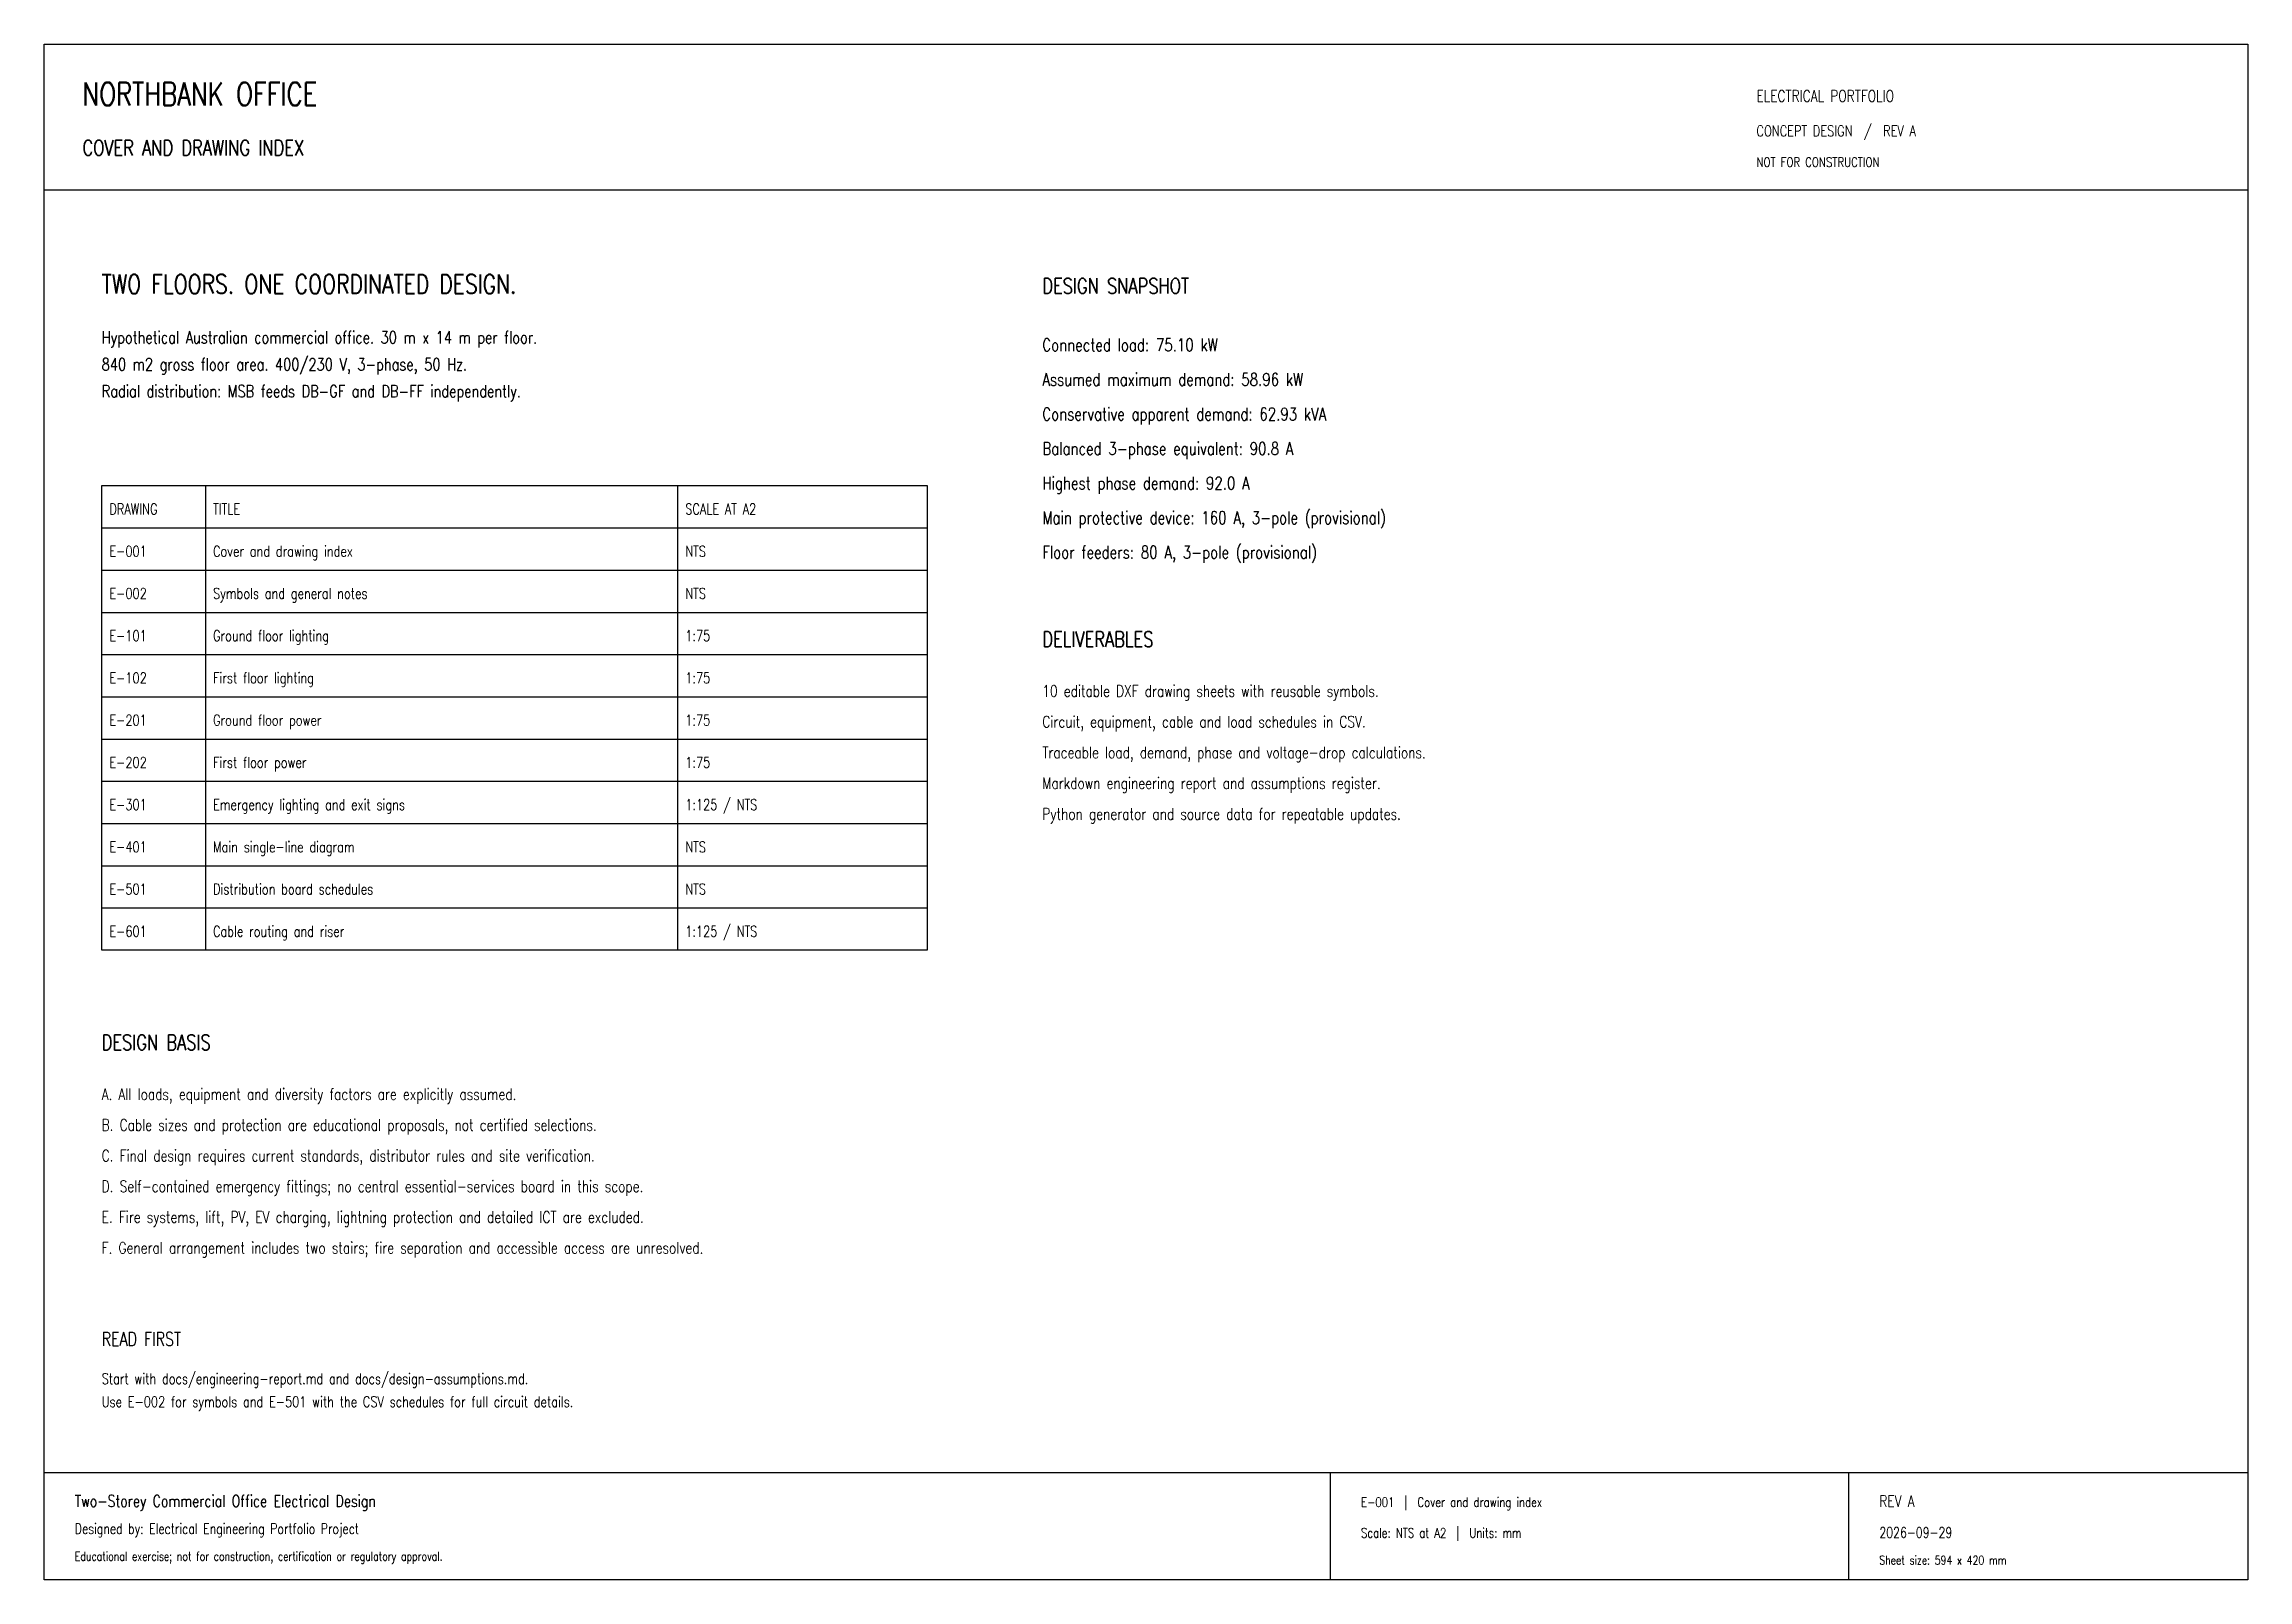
# Model space of a CAD drawing. Header units: millimetres. Extents: x 10 to 584, y 10 to 410.
import ezdxf

# ---------------------------------------------------------------- set-up
doc = ezdxf.new("R2010")
doc.units = ezdxf.units.MM
doc.layers.add('ELEC-TEXT', color=7, linetype='CONTINUOUS')
doc.layers.add('SHEET', color=7, linetype='CONTINUOUS')
doc.styles.get("Standard").update_dxf_attribs({"font": 'STANDARD'})

msp = doc.modelspace()

# ---------------------------------------------------------------- linework, layer by layer
at = {"layer": 'SHEET'}
for p, q in [((10, 410), (584, 410)), ((10, 10), (10, 410)), ((584, 410), (584, 10)), ((10, 372), (584, 372)), ((25, 295), (240, 295)), ((25, 174), (25, 295)), ((52, 295), (52, 174)), ((175, 295), (175, 174)), ((240, 295), (240, 174)), ((25, 284), (240, 284)), ((25, 273), (240, 273)), ((25, 262), (240, 262)), ((25, 251), (240, 251)), ((25, 240), (240, 240)), ((25, 229), (240, 229)), ((25, 218), (240, 218)), ((25, 207), (240, 207)), ((25, 196), (240, 196)), ((25, 185), (240, 185)), ((240, 174), (25, 174)), ((10, 38), (584, 38)), ((345, 38), (345, 10)), ((480, 38), (480, 10)), ((584, 10), (10, 10))]:
    msp.add_line(p, q, dxfattribs=at)

# ---------------------------------------------------------------- texts
at = {"layer": 'ELEC-TEXT', "width": 0.85}
for s, height, p in [('NORTHBANK OFFICE', 6, (20, 394)), ('ELECTRICAL PORTFOLIO', 3, (456, 395)), ('COVER AND DRAWING INDEX', 4, (20, 381)), ('CONCEPT DESIGN  /  REV A', 2.8, (456, 386)), ('NOT FOR CONSTRUCTION', 2.5, (456, 378)), ('TWO FLOORS. ONE COORDINATED DESIGN.', 5, (25, 345)), ('DESIGN SNAPSHOT', 4, (270, 345)), ('Hypothetical Australian commercial office. 30 m x 14 m per floor.', 3.2, (25, 332)), ('Connected load: 75.10 kW', 3.3, (270, 330)), ('840 m2 gross floor area. 400/230 V, 3-phase, 50 Hz.', 3.2, (25, 325)), ('Assumed maximum demand: 58.96 kW', 3.3, (270, 321)), ('Radial distribution: MSB feeds DB-GF and DB-FF independently.', 3.2, (25, 318)), ('Conservative apparent demand: 62.93 kVA', 3.3, (270, 312)), ('Balanced 3-phase equivalent: 90.8 A', 3.3, (270, 303)), ('Highest phase demand: 92.0 A', 3.3, (270, 294)), ('DRAWING', 2.8, (27, 287.52)), ('TITLE', 2.8, (54, 287.52)), ('SCALE AT A2', 2.8, (177, 287.52)), ('Main protective device: 160 A, 3-pole (provisional)', 3.3, (270, 285)), ('E-001', 2.8, (27, 276.52)), ('Cover and drawing index', 2.8, (54, 276.52)), ('NTS', 2.8, (177, 276.52)), ('Floor feeders: 80 A, 3-pole (provisional)', 3.3, (270, 276)), ('E-002', 2.8, (27, 265.52)), ('Symbols and general notes', 2.8, (54, 265.52)), ('NTS', 2.8, (177, 265.52)), ('E-101', 2.8, (27, 254.52)), ('Ground floor lighting', 2.8, (54, 254.52)), ('1:75', 2.8, (177, 254.52)), ('DELIVERABLES', 4, (270, 253)), ('E-102', 2.8, (27, 243.52)), ('First floor lighting', 2.8, (54, 243.52)), ('1:75', 2.8, (177, 243.52)), ('10 editable DXF drawing sheets with reusable symbols.', 3, (270, 240)), ('E-201', 2.8, (27, 232.52)), ('Ground floor power', 2.8, (54, 232.52)), ('1:75', 2.8, (177, 232.52)), ('Circuit, equipment, cable and load schedules in CSV.', 3, (270, 232)), ('E-202', 2.8, (27, 221.52)), ('First floor power', 2.8, (54, 221.52)), ('1:75', 2.8, (177, 221.52)), ('Traceable load, demand, phase and voltage-drop calculations.', 3, (270, 224)), ('Markdown engineering report and assumptions register.', 3, (270, 216)), ('E-301', 2.8, (27, 210.52)), ('Emergency lighting and exit signs', 2.8, (54, 210.52)), ('1:125 / NTS', 2.8, (177, 210.52)), ('Python generator and source data for repeatable updates.', 3, (270, 208)), ('E-401', 2.8, (27, 199.52)), ('Main single-line diagram', 2.8, (54, 199.52)), ('NTS', 2.8, (177, 199.52)), ('E-501', 2.8, (27, 188.52)), ('Distribution board schedules', 2.8, (54, 188.52)), ('NTS', 2.8, (177, 188.52)), ('E-601', 2.8, (27, 177.52)), ('Cable routing and riser', 2.8, (54, 177.52)), ('1:125 / NTS', 2.8, (177, 177.52)), ('DESIGN BASIS', 4, (25, 148)), ('A. All loads, equipment and diversity factors are explicitly assumed.', 3, (25, 135)), ('B. Cable sizes and protection are educational proposals, not certified selections.', 3, (25, 127)), ('C. Final design requires current standards, distributor rules and site verification.', 3, (25, 119)), ('D. Self-contained emergency fittings; no central essential-services board in this scope.', 3, (25, 111)), ('E. Fire systems, lift, PV, EV charging, lightning protection and detailed ICT are excluded.', 3, (25, 103)), ('F. General arrangement includes two stairs; fire separation and accessible access are unresolved.', 3, (25, 95)), ('READ FIRST', 3.5, (25, 71)), ('Start with docs/engineering-report.md and docs/design-assumptions.md.', 2.8, (25, 61)), ('Use E-002 for symbols and E-501 with the CSV schedules for full circuit details.', 2.8, (25, 55)), ('Two-Storey Commercial Office Electrical Design', 3.1, (18, 29)), ('E-001  |  Cover and drawing index', 2.5, (353, 29)), ('REV A', 3, (488, 29)), ('Designed by: Electrical Engineering Portfolio Project', 2.7, (18, 22)), ('Scale: NTS at A2  |  Units: mm', 2.5, (353, 21)), ('2026-09-29', 2.7, (488, 21)), ('Educational exercise; not for construction, certification or regulatory approval.', 2.3, (18, 15)), ('Sheet size: 594 x 420 mm', 2.3, (488, 14))]:
    msp.add_text(s, height=height, dxfattribs=at).set_placement(p)

doc.saveas('drawing.dxf')
